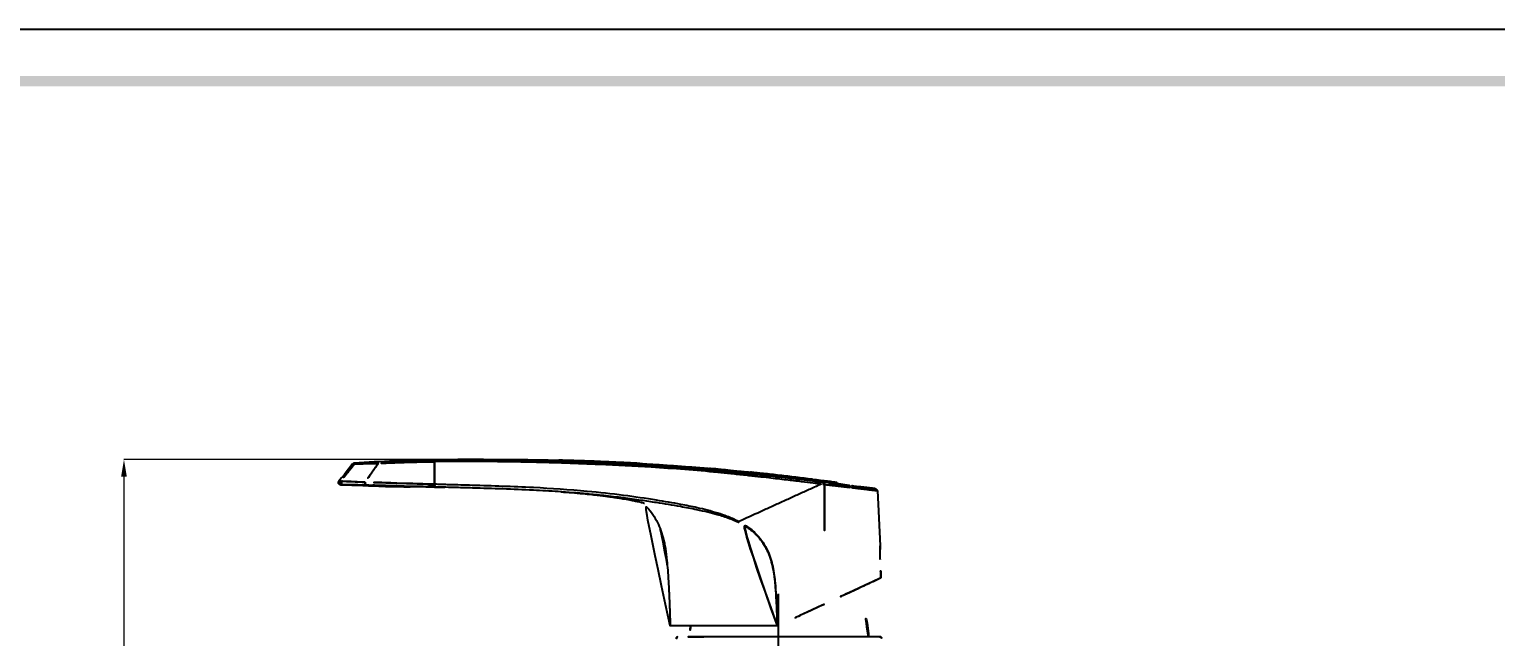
# Model space of a CAD drawing. Extents: x 16296660632 to 16296672714, y -37409619871 to -37409617455.
# Drawn here: x 16296672176.4 to 16296672518.7, y -37409617597.2 to -37409617455.4 of the extents above; entities that cross this region are included whole.
import ezdxf

# ---------------------------------------------------------------- set-up
doc = ezdxf.new("R2010")
doc.units = 0
doc.header["$LTSCALE"] = 10
doc.header["$MEASUREMENT"] = 0
doc.header["$PDMODE"] = 3
doc.header["$PDSIZE"] = -10
doc.linetypes.add('CENTER', pattern=[2, 1.25, -0.25, 0.25, -0.25])
doc.layers.get('0').update_dxf_attribs({"linetype": 'CONTINUOUS'})
doc.layers.get('DEFPOINTS').update_dxf_attribs({"linetype": 'CONTINUOUS'})
doc.styles.add('Daelim Dimension', font='')
doc.styles.get('Daelim Dimension').set_extended_font_data('나눔고딕')
doc.dimstyles.new('DEFAULT', dxfattribs={"dimscale": 2, "dimtxt": 2, "dimasz": 2, "dimexe": 0, "dimexo": 2, "dimgap": 1, "dimtad": 1, "dimdec": 1, "dimzin": 9, "dimdsep": 46, "dimtxsty": 'Daelim Dimension', "dimcen": 0.5, "dimclrd": 252, "dimclre": 252, "dimclrt": 3, "dimadec": 1, "dimazin": 0, "dimtfac": 1, "dimtdec": 1, "dimtix": 1, "dimtmove": 0, "dimatfit": 3, "dimfxl": 1, "dimtolj": 1, "dimtzin": 1, "dimlwd": 9, "dimlwe": 9, "dimarcsym": 0})

# ---------------------------------------------------------------- blocks, each defined once
blk = doc.blocks.new('*D4')
at = {"color": 5, "lineweight": 9, "transparency": 16777216}
for p, q in [((16296672285.814, -37409617555.82024), (16296672198.4865, -37409617555.82024)), ((16296672198.4865, -37409617559.82024), (16296672198.4865, -37409617685.31422)), ((16296672340.56398, -37409617689.31422), (16296672198.4865, -37409617689.31422))]:
    blk.add_line(p, q, dxfattribs=at)
at = {"color": 5, "transparency": 16777216}
for points in [[(16296672197.81983, -37409617559.82024), (16296672199.15317, -37409617559.82024), (16296672198.4865, -37409617555.82024)], [(16296672197.81983, -37409617685.31422), (16296672199.15317, -37409617685.31422), (16296672198.4865, -37409617689.31422)]]:
    blk.add_solid(points, dxfattribs=at)
at = {"layer": 'DEFPOINTS', "color": 0, "transparency": 16777216}
for p in [(16296672289.814, -37409617555.82024), (16296672198.4865, -37409617689.31422), (16296672344.56398, -37409617689.31422)]:
    blk.add_point(p, dxfattribs=at)
at = {"color": 7, "transparency": 16777216, "insert": (16296672189.94573, -37409617622.56723), "char_height": 12, "attachment_point": 5, "rotation": 90, "style": 'Daelim Dimension'}
blk.add_mtext('\\A1;133', dxfattribs=at)

msp = doc.modelspace()

# ---------------------------------------------------------------- linework, layer by layer
at = {"color": 7, "linetype": 'Continuous'}
for p, q in [((16296672250.57155, -37409617558.475693), (16296672249.92556, -37409617559.283173)), ((16296672251.217541, -37409617557.668213), (16296672250.57155, -37409617558.475693)), ((16296672251.863529, -37409617556.860718), (16296672251.217541, -37409617557.668213)), ((16296672249.27957, -37409617560.09066), (16296672248.633579, -37409617560.898148)), ((16296672249.92556, -37409617559.283173), (16296672249.27957, -37409617560.09066)), ((16296672374.34424, -37409617563.085876), (16296672375.01787, -37409617575.939484))]:
    msp.add_line(p, q, dxfattribs=at)
at = {"color": 1, "linetype": 'CENTER'}
msp.add_line((16296672351.26988, -37409617607.186508), (16296672351.26988, -37409617587.186508), dxfattribs=at)
at = {"color": 2}
msp.add_lwpolyline([(16296671793.750851, -37409617455.355309), (16296672714.038799, -37409617455.355309), (16296672714.038799, -37409618103.587517), (16296671793.750851, -37409618103.587517)], close=True, dxfattribs=at)
at = {"ltscale": 0.5}
msp.add_lwpolyline([(16296671793.750851, -37409617455.355309), (16296672714.038799, -37409617455.355309), (16296672714.038799, -37409618103.587517), (16296671793.750851, -37409618103.587517)], close=True, dxfattribs=at)
at = {"color": 7, "linetype": 'Continuous'}
for centre, radius, start, end in [((16296672252.25396, -37409617557.173073), 0.5, 93.95252093, 141.34019175), ((16296672351.393339, -37409617598.153664), 20.922365, 2.64952525, 33.23541794), ((16296672351.393339, -37409617598.153664), 20.922365, 170.43002542, 177.35047475)]:
    msp.add_arc(centre, radius, start, end, dxfattribs=at)
for centre, major_axis, ratio, start_param, end_param in [((16296672257.966061, -37409617556.916023), (-0.024602, 0.499395), 0.1584442375, 0.0111230723, 1.1443705911), ((16296672271.011721, -37409617556.493553), (-0.007858, 0.499938), 0.1531091805, 0.0101002189, 1.2089093749), ((16296672271.07486, -37409617556.492569), (-0.00779, 0.499939), 0.1530761621, 0.0101488954, 1.2092733031)]:
    msp.add_ellipse(centre, major_axis=major_axis, ratio=ratio, start_param=start_param, end_param=end_param, dxfattribs=at)
for points, degree, knots in [([(16296672252.27631, -37409617556.860237), (16296672252.175579, -37409617556.987541), (16296672251.75032, -37409617557.524857), (16296672250.96472, -37409617558.51622), (16296672249.999769, -37409617559.731789), (16296672249.35952, -37409617560.537193), (16296672249.080379, -37409617560.88813)], 3, [0, 0, 0, 0, 0.0950520826, 0.4010736987, 0.7391283512, 1, 1, 1, 1]), ([(16296672252.27631, -37409617556.860237), (16296672252.26252, -37409617556.860153), (16296672252.233141, -37409617556.85997), (16296672252.18951, -37409617556.859787), (16296672252.14381, -37409617556.85965), (16296672252.09734, -37409617556.859573), (16296672252.05121, -37409617556.859573), (16296672252.00675, -37409617556.859627), (16296672251.961069, -37409617556.859802), (16296672251.921021, -37409617556.860062), (16296672251.89113, -37409617556.860313), (16296672251.875521, -37409617556.860497), (16296672251.87093, -37409617556.86058), (16296672251.866329, -37409617556.860657), (16296672251.861731, -37409617556.860764)], 3, [0, 0, 0, 0, 0.0512125071, 0.109162269, 0.1738495628, 0.2452747926, 0.3234385134, 0.408341458, 0.4999845681, 0.6267030491, 0.740065497, 0.8400703011, 0.9267157165, 1, 1, 1, 1]), ([(16296672252.62837, -37409617556.67765), (16296672252.612761, -37409617556.677513), (16296672252.58046, -37409617556.677223), (16296672252.53413, -37409617556.676811), (16296672252.487989, -37409617556.676407), (16296672252.443001, -37409617556.676033), (16296672252.399771, -37409617556.675667), (16296672252.359119, -37409617556.675331), (16296672252.316271, -37409617556.674988), (16296672252.276051, -37409617556.674667), (16296672252.24708, -37409617556.674454), (16296672252.23175, -37409617556.674347), (16296672252.22715, -37409617556.674309), (16296672252.222549, -37409617556.674278), (16296672252.217951, -37409617556.67424)], 3, [0, 0, 0, 0, 0.0591584144, 0.1224065862, 0.1897443234, 0.26117129, 0.3366869918, 0.4162912009, 0.4999842287, 0.6249890649, 0.7499932778, 0.8333217802, 0.916657401, 1, 1, 1, 1]), ([(16296672257.883841, -37409617556.713013), (16296672257.468019, -37409617556.720833), (16296672256.67592, -37409617556.735741), (16296672255.599991, -37409617556.759842), (16296672254.68689, -37409617556.782318), (16296672253.69651, -37409617556.809059), (16296672252.933161, -37409617556.832787), (16296672252.44066, -37409617556.851112), (16296672252.332319, -37409617556.857117), (16296672252.27631, -37409617556.860237)], 3, [0, 0, 0, 0, 0.1553001781, 0.2958316968, 0.4239012345, 0.5418477614, 0.7622011899, 0.8770721679, 1, 1, 1, 1]), ([(16296672257.94058, -37409617556.416687), (16296672256.66622, -37409617556.479477), (16296672255.421261, -37409617556.544388), (16296672253.44709, -37409617556.6455), (16296672252.764179, -37409617556.678703), (16296672252.62837, -37409617556.67765)], 3, [0, 0, 0, 0, 0.5, 0.5, 1, 1, 1, 1]), ([(16296672257.883841, -37409617556.713013), (16296672257.76004, -37409617556.884453), (16296672257.51001, -37409617557.230682), (16296672257.13253, -37409617557.756569), (16296672256.74877, -37409617558.293617), (16296672256.229321, -37409617559.024406), (16296672255.56752, -37409617559.96199), (16296672255.039181, -37409617560.720673), (16296672254.769819, -37409617561.107468)], 3, [0, 0, 0, 0, 0.1180681429, 0.238443886, 0.3611165492, 0.4860746647, 0.7379914292, 1, 1, 1, 1]), ([(16296672270.937361, -37409617556.317688), (16296672270.596609, -37409617556.322433), (16296672269.922319, -37409617556.331833), (16296672268.921829, -37409617556.349113), (16296672267.943081, -37409617556.36837), (16296672266.986059, -37409617556.389671), (16296672266.050751, -37409617556.412788), (16296672265.137171, -37409617556.437592), (16296672264.245291, -37409617556.463921), (16296672263.37512, -37409617556.491631), (16296672262.52664, -37409617556.520569), (16296672261.69985, -37409617556.550598), (16296672260.894739, -37409617556.581581), (16296672260.111309, -37409617556.61338), (16296672259.34955, -37409617556.645897), (16296672258.609449, -37409617556.678871), (16296672258.12332, -37409617556.701736), (16296672257.883841, -37409617556.713013)], 3, [0, 0, 0, 0, 0.0782482915, 0.1548408566, 0.2297780739, 0.3030602876, 0.3746878086, 0.4446609142, 0.5129798492, 0.5796448256, 0.6446560237, 0.7080135919, 0.7697176472, 0.8297682757, 0.8881655325, 0.9449094424, 1, 1, 1, 1]), ([(16296672271.00309, -37409617555.993652), (16296672270.69099, -37409617555.998772), (16296672270.066771, -37409617556.009003), (16296672269.13056, -37409617556.027161), (16296672268.194441, -37409617556.047394), (16296672267.258421, -37409617556.06987), (16296672266.322519, -37409617556.094566), (16296672265.386721, -37409617556.121521), (16296672264.2047, -37409617556.158386), (16296672262.786869, -37409617556.207329), (16296672261.143669, -37409617556.271217), (16296672259.53159, -37409617556.34021), (16296672258.467501, -37409617556.391357), (16296672257.94058, -37409617556.416687)], 3, [0, 0, 0, 0, 0.0716231303, 0.1432462516, 0.2148693057, 0.286492236, 0.3581149873, 0.4297375262, 0.5013598799, 0.6295489157, 0.7553853373, 0.8788691304, 1, 1, 1, 1]), ([(16296672269.85758, -37409617556.013893), (16296672269.30418, -37409617556.024727), (16296672268.280359, -37409617556.048477), (16296672266.90691, -37409617556.093422), (16296672265.769569, -37409617556.130959), (16296672264.51948, -37409617556.166817), (16296672262.845461, -37409617556.223503), (16296672260.55706, -37409617556.311653), (16296672258.85368, -37409617556.389229), (16296672257.921789, -37409617556.435081)], 3, [0, 0, 0, 0, 0.138303828, 0.2560840984, 0.3438703079, 0.4237236199, 0.5709011894, 0.7651859349, 1, 1, 1, 1]), ([(16296672271.00153, -37409617555.925133), (16296672270.99856, -37409617555.92942), (16296672271.0026, -37409617555.933609), (16296672270.99847, -37409617555.93763), (16296672271.00215, -37409617555.945839), (16296672271.00289, -37409617555.964317), (16296672271.00309, -37409617555.99366)], 3, [0, 0, 0, 0, 0.1576582702, 0.2428504789, 0.3512410594, 1, 1, 1, 1]), ([(16296672271.00053, -37409617556.316856), (16296672271.00053, -37409617556.439056), (16296672271.000521, -37409617556.682518), (16296672271.000521, -37409617557.04734), (16296672271.000521, -37409617557.410042), (16296672271.000521, -37409617557.770683), (16296672271.000521, -37409617558.129204), (16296672271.000509, -37409617558.485603), (16296672271.000509, -37409617558.839828), (16296672271.000509, -37409617559.191879), (16296672271.000509, -37409617559.541718), (16296672271.000509, -37409617559.889343), (16296672271.000509, -37409617560.234703), (16296672271.000509, -37409617560.577782), (16296672271.000509, -37409617560.918579), (16296672271.000509, -37409617561.257011), (16296672271.000509, -37409617561.482117), (16296672271.000509, -37409617561.5942)], 3, [0, 0, 0, 0, 0.0705101853, 0.1404641056, 0.2098638048, 0.2787111921, 0.3470080451, 0.4147560127, 0.481956618, 0.5486112614, 0.6147212231, 0.6802876665, 0.7453116408, 0.8097940841, 0.8737358261, 0.9371375908, 1, 1, 1, 1]), ([(16296672271.000521, -37409617555.925812), (16296672271.05262, -37409617555.92485), (16296672271.743219, -37409617555.912216), (16296672273.07242, -37409617555.89003), (16296672274.98835, -37409617555.863129), (16296672276.904631, -37409617555.84066), (16296672278.82122, -37409617555.82283), (16296672280.73806, -37409617555.809837), (16296672282.655109, -37409617555.801903), (16296672284.572321, -37409617555.799179), (16296672287.128771, -37409617555.802681), (16296672289.68539, -37409617555.817062), (16296672292.24205, -37409617555.84272), (16296672294.798679, -37409617555.87603), (16296672297.35519, -37409617555.921028), (16296672299.43252, -37409617555.967407), (16296672300.23167, -37409617555.986839), (16296672300.391781, -37409617555.990799)], 3, [0, 0, 0, 0, 0.0053221892, 0.0705445536, 0.1357669179, 0.2009892823, 0.2662116466, 0.3314340109, 0.3966563753, 0.4618787396, 0.527101104, 0.6575458327, 0.722768197, 0.7879905614, 0.9184352901, 0.9836576544, 1, 1, 1, 1]), ([(16296672361.278311, -37409617561.547394), (16296672360.63986, -37409617561.474617), (16296672359.14496, -37409617561.304237), (16296672356.398319, -37409617560.982651), (16296672352.932631, -37409617560.56694), (16296672349.535801, -37409617560.170547), (16296672346.89068, -37409617559.869987), (16296672345.0954, -37409617559.669502), (16296672342.99328, -37409617559.438339), (16296672340.309219, -37409617559.153236), (16296672335.57424, -37409617558.682716), (16296672329.344469, -37409617558.146202), (16296672320.137939, -37409617557.503616), (16296672308.26281, -37409617556.887482), (16296672294.199659, -37409617556.432343), (16296672282.511181, -37409617556.266068), (16296672274.924231, -37409617556.273987), (16296672272.131149, -37409617556.304497), (16296672271.00053, -37409617556.316856)], 3, [0, 0, 0, 0, 0.0230813476, 0.0540437293, 0.0942815226, 0.1391570845, 0.1664236981, 0.1818604217, 0.1986396624, 0.2361204321, 0.2709259313, 0.3556769497, 0.4424783285, 0.5755293261, 0.7481612219, 0.9070850115, 0.9623883837, 1, 1, 1, 1]), ([(16296672361.12569, -37409617561.098106), (16296672360.98665, -37409617561.081688), (16296672360.69758, -37409617561.047546), (16296672360.07172, -37409617560.973618), (16296672358.725679, -37409617560.814743), (16296672355.05901, -37409617560.383133), (16296672349.590099, -37409617559.750961), (16296672343.097601, -37409617559.047157), (16296672336.548031, -37409617558.396103), (16296672329.379589, -37409617557.78373), (16296672323.926689, -37409617557.405617), (16296672320.276119, -37409617557.179909), (16296672317.902981, -37409617557.039673), (16296672313.948641, -37409617556.827423), (16296672308.412411, -37409617556.570641), (16296672301.29463, -37409617556.305489), (16296672292.600651, -37409617556.066887), (16296672282.335951, -37409617555.895348), (16296672274.997431, -37409617555.958717), (16296672271.066299, -37409617555.992668)], 3, [0, 0, 0, 0, 0.0051002369, 0.0106041102, 0.0226428361, 0.0530812552, 0.1371360679, 0.2029454302, 0.2688851963, 0.3549529445, 0.4410171351, 0.4497795889, 0.4760072265, 0.5196994482, 0.5808525363, 0.6594608584, 0.7555199886, 0.8690360484, 1, 1, 1, 1]), ([(16296672318.885019, -37409617556.741814), (16296672318.43117, -37409617556.716011), (16296672317.479891, -37409617556.663223), (16296672315.948191, -37409617556.582207), (16296672314.194099, -37409617556.494293), (16296672312.102539, -37409617556.396156), (16296672309.58349, -37409617556.28804), (16296672306.662901, -37409617556.176582), (16296672303.424129, -37409617556.070358), (16296672301.174509, -37409617556.009499), (16296672300.01339, -37409617555.981567)], 3, [0, 0, 0, 0, 0.0759995223, 0.1573868876, 0.2455697545, 0.3539983902, 0.4871299881, 0.6431462919, 0.8156404357, 1, 1, 1, 1]), ([(16296672315.297211, -37409617556.54921), (16296672315.916731, -37409617556.580513), (16296672317.174431, -37409617556.646111), (16296672319.070009, -37409617556.751282), (16296672320.983971, -37409617556.863861), (16296672322.89752, -37409617556.982773), (16296672324.81065, -37409617557.107964), (16296672326.723339, -37409617557.239357), (16296672328.63559, -37409617557.376953), (16296672330.547371, -37409617557.520668), (16296672332.458679, -37409617557.670517), (16296672334.36948, -37409617557.826523), (16296672336.27977, -37409617557.98867), (16296672338.18952, -37409617558.156998), (16296672340.735109, -37409617558.389679), (16296672342.83219, -37409617558.59166), (16296672344.292629, -37409617558.737831), (16296672344.48131, -37409617558.756813)], 3, [0, 0, 0, 0, 0.0635711278, 0.1290706007, 0.1945700736, 0.2600695464, 0.3255690193, 0.3910684922, 0.456567965, 0.5220674379, 0.5875669108, 0.6530663836, 0.7185658565, 0.7840653294, 0.8495648022, 0.9805637479, 1, 1, 1, 1]), ([(16296672318.885019, -37409617556.741814), (16296672318.43117, -37409617556.716011), (16296672317.4799, -37409617556.663223), (16296672316.270531, -37409617556.599251), (16296672315.52927, -37409617556.561478), (16296672315.29932, -37409617556.549896)], 3, [0, 0, 0, 0, 0.3919708985, 0.8117298745, 1, 1, 1, 1]), ([(16296672347.658171, -37409617559.085274), (16296672346.969271, -37409617559.012123), (16296672345.49548, -37409617558.858383), (16296672343.1175, -37409617558.619797), (16296672340.119181, -37409617558.331718), (16296672336.675911, -37409617558.020233), (16296672334.145981, -37409617557.807732), (16296672332.924841, -37409617557.709038)], 3, [0, 0, 0, 0, 0.1421166096, 0.3029044103, 0.4834835827, 0.7500921711, 1, 1, 1, 1]), ([(16296672336.60158, -37409617558.017853), (16296672336.596991, -37409617558.017464), (16296672335.37011, -37409617557.910553), (16296672334.145981, -37409617557.807732), (16296672332.924841, -37409617557.709038)], 3, [0, 0, 0, 0, 0.0000558486, 1, 1, 1, 1]), ([(16296672344.697149, -37409617558.778557), (16296672345.07235, -37409617558.816437), (16296672346.083269, -37409617558.919487), (16296672348.36508, -37409617559.158257), (16296672351.54125, -37409617559.507187), (16296672355.349529, -37409617559.953629), (16296672357.915119, -37409617560.272797), (16296672359.211769, -37409617560.438744), (16296672359.24052, -37409617560.442421)], 3, [0, 0, 0, 0, 0.0772849838, 0.2082530151, 0.4701890775, 0.73212514, 0.9940612025, 1, 1, 1, 1]), ([(16296672248.67145, -37409617560.885437), (16296672248.644991, -37409617560.916748), (16296672248.598049, -37409617560.987503), (16296672248.553761, -37409617561.117233), (16296672248.54744, -37409617561.265862), (16296672248.5879, -37409617561.416588), (16296672248.673019, -37409617561.547592), (16296672248.78817, -37409617561.642471), (16296672248.914961, -37409617561.696274), (16296672248.999451, -37409617561.70842), (16296672249.040689, -37409617561.709503)], 3, [0, 0, 0, 0, 0.1071056921, 0.2279847758, 0.3602233242, 0.4990518031, 0.6380415851, 0.7707206413, 0.8922153972, 1, 1, 1, 1]), ([(16296672249.080379, -37409617560.88813), (16296672249.06427, -37409617560.88829), (16296672249.03237, -37409617560.888618), (16296672248.988251, -37409617560.889198), (16296672248.947309, -37409617560.889809), (16296672248.909651, -37409617560.890457), (16296672248.875059, -37409617560.891113), (16296672248.843439, -37409617560.891747), (16296672248.814619, -37409617560.892403), (16296672248.788481, -37409617560.893021), (16296672248.764879, -37409617560.893631), (16296672248.74369, -37409617560.894211), (16296672248.7248, -37409617560.894768), (16296672248.708059, -37409617560.895287), (16296672248.693359, -37409617560.895767), (16296672248.68058, -37409617560.89621), (16296672248.6707, -37409617560.896584), (16296672248.6661, -37409617560.896751), (16296672248.661501, -37409617560.896927)], 3, [0, 0, 0, 0, 0.0740140378, 0.1465695521, 0.2176663642, 0.2873043395, 0.355483415, 0.4222037109, 0.4874653932, 0.551268617, 0.613613524, 0.6745001774, 0.7339285723, 0.7918987084, 0.848410592, 0.9034642406, 0.9570596924, 1, 1, 1, 1]), ([(16296672249.01219, -37409617561.710358), (16296672252.508921, -37409617561.793091), (16296672259.8321, -37409617562.183823), (16296672267.175211, -37409617562.226913), (16296672271.000521, -37409617561.963112)], 3, [0, 0, 0, 0, 0.4770015089, 1, 1, 1, 1]), ([(16296672249.45945, -37409617561.704338), (16296672249.443649, -37409617561.704361), (16296672249.41227, -37409617561.704407), (16296672249.368641, -37409617561.70462), (16296672249.32786, -37409617561.704903), (16296672249.29006, -37409617561.705238), (16296672249.2551, -37409617561.705612), (16296672249.2229, -37409617561.706009), (16296672249.193359, -37409617561.706421), (16296672249.16641, -37409617561.706841), (16296672249.141951, -37409617561.707268), (16296672249.1199, -37409617561.70768), (16296672249.093901, -37409617561.708214), (16296672249.06673, -37409617561.708817), (16296672249.049509, -37409617561.709267), (16296672249.04491, -37409617561.709389), (16296672249.04031, -37409617561.709518)], 3, [0, 0, 0, 0, 0.0728593849, 0.144697663, 0.2155167665, 0.2853185698, 0.3541049564, 0.4218780101, 0.4886397852, 0.5543922356, 0.6191372187, 0.6828764986, 0.7456117498, 0.8672884563, 0.9868669291, 1, 1, 1, 1]), ([(16296672254.769819, -37409617561.107468), (16296672254.31008, -37409617561.084534), (16296672253.50124, -37409617561.044159), (16296672252.11058, -37409617560.979767), (16296672250.98085, -37409617560.932114), (16296672250.11558, -37409617560.902931), (16296672249.61101, -37409617560.88868), (16296672249.23785, -37409617560.882973), (16296672249.13299, -37409617560.886429), (16296672249.080429, -37409617560.888168)], 3, [0, 0, 0, 0, 0.1667902534, 0.2934397776, 0.5370536826, 0.6500263244, 0.7622621922, 0.8808129306, 1, 1, 1, 1]), ([(16296672254.8318, -37409617561.790558), (16296672254.42827, -37409617561.782677), (16296672253.66176, -37409617561.767723), (16296672252.340071, -37409617561.743919), (16296672250.996349, -37409617561.721611), (16296672250.06105, -37409617561.709641), (16296672249.601931, -37409617561.704979), (16296672249.50713, -37409617561.704552), (16296672249.45945, -37409617561.704338)], 3, [0, 0, 0, 0, 0.1560218476, 0.2963682961, 0.5404696291, 0.763879924, 0.8812415503, 1, 1, 1, 1]), ([(16296672254.589701, -37409617561.785812), (16296672254.33346, -37409617561.7808), (16296672254.005939, -37409617561.774437), (16296672253.68544, -37409617561.768417), (16296672253.615061, -37409617561.767113)], 3, [0, 0, 0, 0, 0.7792500827, 1, 1, 1, 1]), ([(16296672254.591539, -37409617561.788307), (16296672254.933941, -37409617561.800003), (16296672255.636669, -37409617561.833328), (16296672256.730869, -37409617561.929718), (16296672257.74954, -37409617562.005768), (16296672258.6126, -37409617562.05513), (16296672259.13648, -37409617562.07534), (16296672259.365971, -37409617562.082603)], 3, [0, 0, 0, 0, 0.2501267732, 0.491556968, 0.6993219826, 0.8697078444, 1, 1, 1, 1]), ([(16296672271.000681, -37409617562.226913), (16296672270.65345, -37409617562.216057), (16296672269.95813, -37409617562.194359), (16296672268.914261, -37409617562.16217), (16296672267.868139, -37409617562.130287), (16296672266.819771, -37409617562.098824), (16296672265.769159, -37409617562.067787), (16296672264.716311, -37409617562.037277), (16296672263.66123, -37409617562.007332), (16296672262.347151, -37409617561.970886), (16296672260.749649, -37409617561.928123), (16296672258.84437, -37409617561.879913), (16296672256.86314, -37409617561.832863), (16296672255.51745, -37409617561.804832), (16296672254.8318, -37409617561.790558)], 3, [0, 0, 0, 0, 0.0642922298, 0.1287417031, 0.1933484356, 0.2581124241, 0.3230336243, 0.3881119301, 0.4533471513, 0.5187389922, 0.6319257437, 0.7498625269, 0.8725515957, 1, 1, 1, 1]), ([(16296672270.954639, -37409617561.59269), (16296672270.521601, -37409617561.578148), (16296672269.64187, -37409617561.548592), (16296672268.30228, -37409617561.504128), (16296672266.922131, -37409617561.4589), (16296672265.501511, -37409617561.413116), (16296672264.04043, -37409617561.366989), (16296672262.424721, -37409617561.3172), (16296672260.602449, -37409617561.262756), (16296672258.810459, -37409617561.2118), (16296672256.844191, -37409617561.158279), (16296672255.571911, -37409617561.127113), (16296672254.769819, -37409617561.107468)], 3, [0, 0, 0, 0, 0.0801292085, 0.1627842492, 0.2479651553, 0.3356719875, 0.4259048541, 0.518664009, 0.635123075, 0.7637702706, 0.8510719162, 1, 1, 1, 1]), ([(16296672341.993271, -37409617570.315361), (16296672341.49486, -37409617570.073418), (16296672340.59269, -37409617569.635468), (16296672338.95472, -37409617568.981789), (16296672336.24456, -37409617568.050163), (16296672332.629061, -37409617567.125603), (16296672327.857639, -37409617566.166702), (16296672322.127239, -37409617565.190628), (16296672314.85289, -37409617564.116287), (16296672305.26157, -37409617563.051773), (16296672295.83729, -37409617562.425903), (16296672286.899771, -37409617562.069191), (16296672280.36689, -37409617561.875641), (16296672275.076019, -37409617561.726517), (16296672272.147619, -37409617561.631447), (16296672271.000509, -37409617561.5942)], 3, [0, 0, 0, 0, 0.0230810909, 0.0417789837, 0.0734714512, 0.1424987726, 0.1971616504, 0.2764211522, 0.3848801389, 0.5037935276, 0.6788022302, 0.7787959667, 0.8772905996, 0.9519327002, 1, 1, 1, 1]), ([(16296672341.89884, -37409617570.503304), (16296672341.20904, -37409617570.200562), (16296672339.609119, -37409617569.498421), (16296672337.21702, -37409617568.760918), (16296672334.67, -37409617568.094414), (16296672331.795771, -37409617567.455711), (16296672327.78335, -37409617566.700974), (16296672323.452049, -37409617565.988693), (16296672319.01642, -37409617565.315033), (16296672314.92008, -37409617564.755417), (16296672310.70682, -37409617564.257133), (16296672305.635771, -37409617563.748177), (16296672300.16802, -37409617563.317719), (16296672293.60474, -37409617562.944572), (16296672286.93458, -37409617562.67791), (16296672280.935471, -37409617562.505249), (16296672276.514469, -37409617562.386993), (16296672273.58285, -37409617562.305771), (16296672271.910061, -37409617562.254646), (16296672271.04657, -37409617562.228271)], 3, [0, 0, 0, 0, 0.0314948871, 0.0730486298, 0.1046409821, 0.1418284353, 0.1964055168, 0.2757087627, 0.3256325739, 0.3842278416, 0.4487554578, 0.5031782615, 0.5975044123, 0.6782795378, 0.7783882681, 0.877067674, 0.9297250844, 0.9637239595, 1, 1, 1, 1]), ([(16296672361.27803, -37409617561.547493), (16296672360.746031, -37409617561.789383), (16296672359.411489, -37409617562.396118), (16296672357.209141, -37409617563.397423), (16296672355.116381, -37409617564.3489), (16296672353.4282, -37409617565.116432), (16296672351.73386, -37409617565.886772), (16296672349.601681, -37409617566.856163), (16296672346.218731, -37409617568.394234), (16296672343.67614, -37409617569.550217), (16296672341.993259, -37409617570.315353)], 3, [0, 0, 0, 0, 0.0898310218, 0.2207737473, 0.3517164729, 0.4171878357, 0.4826591984, 0.613601924, 0.7445446495, 1, 1, 1, 1]), ([(16296672367.743931, -37409617561.87767), (16296672367.43368, -37409617561.825432), (16296672366.80999, -37409617561.720428), (16296672365.869261, -37409617561.565582), (16296672364.91868, -37409617561.411728), (16296672363.958229, -37409617561.259193), (16296672362.98793, -37409617561.107986), (16296672362.007799, -37409617560.958183), (16296672361.01787, -37409617560.809883), (16296672360.018181, -37409617560.663109), (16296672359.00876, -37409617560.518028), (16296672357.989679, -37409617560.374428), (16296672357.306919, -37409617560.280861), (16296672356.963989, -37409617560.233856)], 3, [0, 0, 0, 0, 0.0864956834, 0.1738784164, 0.2621480054, 0.3513036295, 0.4413438374, 0.5322665451, 0.624069033, 0.7167479434, 0.8102992778, 0.9047183935, 1, 1, 1, 1]), ([(16296672368.0219, -37409617562.328812), (16296672367.9552, -37409617562.320953), (16296672367.821739, -37409617562.305206), (16296672367.61903, -37409617562.281357), (16296672367.414351, -37409617562.257317), (16296672367.20751, -37409617562.233063), (16296672366.998541, -37409617562.208603), (16296672366.78747, -37409617562.183922), (16296672366.574381, -37409617562.15905), (16296672366.359369, -37409617562.133987), (16296672366.14258, -37409617562.108757), (16296672365.92415, -37409617562.083366), (16296672365.70413, -37409617562.057831), (16296672365.482441, -37409617562.032127), (16296672365.258881, -37409617562.006233), (16296672365.03314, -37409617561.980118), (16296672364.804939, -37409617561.953743), (16296672364.57399, -37409617561.927063), (16296672364.339899, -37409617561.900032), (16296672364.102091, -37409617561.872589), (16296672363.860029, -37409617561.844673), (16296672363.61314, -37409617561.8162), (16296672363.36088, -37409617561.787117), (16296672363.10269, -37409617561.757362), (16296672362.838011, -37409617561.726852), (16296672362.56625, -37409617561.695518), (16296672362.28705, -37409617561.663322), (16296672362.09716, -37409617561.641434), (16296672362.00124, -37409617561.630363)], 3, [0, 0, 0, 0, 0.0370581953, 0.074160909, 0.111316239, 0.148532191, 0.1858166753, 0.2231756012, 0.2605942838, 0.2980456483, 0.3355026664, 0.3729385562, 0.4103286965, 0.4476877612, 0.4850671644, 0.5225196788, 0.5600979804, 0.5978547275, 0.6358482639, 0.6741460095, 0.712817115, 0.7519318168, 0.7915614308, 0.8317783263, 0.8726558801, 0.9142684158, 0.9566911286, 1, 1, 1, 1]), ([(16296672367.743931, -37409617561.87767), (16296672367.302959, -37409617561.825531), (16296672366.847811, -37409617561.77182), (16296672365.91296, -37409617561.661743), (16296672365.433081, -37409617561.605331), (16296672364.44742, -37409617561.489487), (16296672363.942869, -37409617561.430206), (16296672362.90769, -37409617561.30835), (16296672362.376011, -37409617561.245667), (16296672361.83164, -37409617561.181458)], 3, [0, 0, 0, 0, 0.25, 0.25, 0.5, 0.5, 0.75, 0.75, 1, 1, 1, 1]), ([(16296672373.837669, -37409617562.608177), (16296672373.80723, -37409617562.604477), (16296672373.727079, -37409617562.594772), (16296672373.549141, -37409617562.573013), (16296672373.303391, -37409617562.542961), (16296672372.99337, -37409617562.505333), (16296672372.6241, -37409617562.460648), (16296672372.20137, -37409617562.409569), (16296672371.73385, -37409617562.353203), (16296672371.208429, -37409617562.290047), (16296672370.60018, -37409617562.217087), (16296672369.92079, -37409617562.135902), (16296672369.193569, -37409617562.049347), (16296672368.46981, -37409617561.963478), (16296672367.978821, -37409617561.905411), (16296672367.74394, -37409617561.87764)], 3, [0, 0, 0, 0, 0.067294155, 0.1422040141, 0.2172756361, 0.2969285089, 0.3813400607, 0.4632521246, 0.5400053308, 0.6146536028, 0.6933786363, 0.7756695897, 0.8537142173, 0.9312149613, 1, 1, 1, 1]), ([(16296672300.446461, -37409617563.362701), (16296672301.305161, -37409617563.41925), (16296672303.01565, -37409617563.544449), (16296672305.42305, -37409617563.756317), (16296672307.525631, -37409617563.968697), (16296672309.19367, -37409617564.157356), (16296672310.549789, -37409617564.324593), (16296672311.71904, -37409617564.478729), (16296672312.81221, -37409617564.632301), (16296672313.88979, -37409617564.793823), (16296672315.11005, -37409617564.989143), (16296672316.374241, -37409617565.209862), (16296672317.58288, -37409617565.445587), (16296672318.47496, -37409617565.63736), (16296672319.11256, -37409617565.787643), (16296672319.622169, -37409617565.91655), (16296672319.91007, -37409617565.997543), (16296672319.95405, -37409617566.007759), (16296672319.94841, -37409617566.002159)], 3, [0, 0, 0, 0, 0.1178438051, 0.2348346709, 0.330828419, 0.4069449103, 0.4642887985, 0.5173927456, 0.567779982, 0.615672116, 0.6688060775, 0.743478688, 0.7988561079, 0.844421572, 0.8774585125, 0.904371505, 0.960339357, 1, 1, 1, 1]), ([(16296672374.34424, -37409617563.085876), (16296672374.323481, -37409617563.083351), (16296672374.31148, -37409617563.081886), (16296672374.296761, -37409617563.080093), (16296672374.279301, -37409617563.077957), (16296672374.259069, -37409617563.0755), (16296672374.236071, -37409617563.072701), (16296672374.21027, -37409617563.069557), (16296672374.18165, -37409617563.066078), (16296672374.15019, -37409617563.062263), (16296672374.115879, -37409617563.058083), (16296672374.07868, -37409617563.053558), (16296672374.038601, -37409617563.048691), (16296672373.99576, -37409617563.043488), (16296672373.95027, -37409617563.037956), (16296672373.90226, -37409617563.032143), (16296672373.85183, -37409617563.026016), (16296672373.799101, -37409617563.01963), (16296672373.70216, -37409617563.007896), (16296672373.55196, -37409617562.989708), (16296672373.336321, -37409617562.963608), (16296672373.105721, -37409617562.93573), (16296672372.816139, -37409617562.900757), (16296672372.451521, -37409617562.856888), (16296672371.993771, -37409617562.802368), (16296672371.47105, -37409617562.740044), (16296672370.98138, -37409617562.681282), (16296672370.55035, -37409617562.629623), (16296672370.2187, -37409617562.589951), (16296672369.87575, -37409617562.549004), (16296672369.52248, -37409617562.506897), (16296672369.159889, -37409617562.46376), (16296672368.788799, -37409617562.419693), (16296672368.410219, -37409617562.374786), (16296672368.1514, -37409617562.344139), (16296672368.0219, -37409617562.328812)], 3, [0, 0, 0, 0, 0.0722323057, 0.0867522068, 0.1012817316, 0.115814613, 0.130344645, 0.1448656888, 0.1593716793, 0.1738566326, 0.188314653, 0.2027399419, 0.217127321, 0.2314729197, 0.2457728927, 0.2600232011, 0.2742196219, 0.2883577565, 0.3024330386, 0.348756845, 0.39414573, 0.4384532254, 0.4817590772, 0.5468965683, 0.6106107893, 0.6714604717, 0.7384418013, 0.7711087329, 0.8037722896, 0.8364420286, 0.8691225853, 0.9018139725, 0.9345130082, 0.9672322699, 1, 1, 1, 1]), ([(16296672374.248529, -37409617563.085037), (16296672374.2463, -37409617563.027603), (16296672374.224581, -37409617562.916893), (16296672374.13448, -37409617562.764763), (16296672373.996759, -37409617562.654343), (16296672373.890539, -37409617562.617622), (16296672373.834209, -37409617562.607567)], 3, [0, 0, 0, 0, 0.2424909378, 0.4999998229, 0.7575088107, 1, 1, 1, 1]), ([(16296672326.000521, -37409617594.689484), (16296672325.98115, -37409617594.134903), (16296672325.943171, -37409617593.032227), (16296672325.888929, -37409617591.452316), (16296672325.837009, -37409617589.981667), (16296672325.785, -37409617588.589043), (16296672325.73097, -37409617587.25766), (16296672325.670031, -37409617585.915916), (16296672325.603849, -37409617584.644661), (16296672325.506599, -37409617583.015747), (16296672325.365271, -37409617581.072861), (16296672325.15209, -37409617578.801971), (16296672324.855301, -37409617576.595718), (16296672324.433411, -37409617574.464951), (16296672323.84668, -37409617572.41925), (16296672323.047211, -37409617570.470009), (16296672321.98711, -37409617568.628662), (16296672320.73966, -37409617567.082329), (16296672319.760281, -37409617566.181648), (16296672319.316, -37409617565.823753)], 3, [0, 0, 0, 0, 0.0340252163, 0.0680504326, 0.1020756489, 0.1361008653, 0.176445805, 0.2167907447, 0.2571356845, 0.2974806242, 0.3781705036, 0.4588603831, 0.5395502625, 0.620240142, 0.7009300215, 0.7816199009, 0.8623097804, 0.9429996598, 1, 1, 1, 1]), ([(16296672323.68082, -37409617572.071548), (16296672323.775999, -37409617572.317589), (16296672323.96714, -37409617572.845879), (16296672324.284929, -37409617573.76667), (16296672324.584221, -37409617574.805992), (16296672324.842979, -37409617575.970901), (16296672325.045099, -37409617577.259438), (16296672325.193411, -37409617578.671661), (16296672325.301411, -37409617580.206192), (16296672325.37653, -37409617581.226624), (16296672325.411579, -37409617581.751328)], 3, [0, 0, 0, 0, 0.1171307611, 0.2241769848, 0.32608204, 0.4297184502, 0.5429673483, 0.6728985564, 0.8244503751, 1, 1, 1, 1]), ([(16296672351.000521, -37409617594.689484), (16296672350.97897, -37409617594.274742), (16296672350.93947, -37409617593.514542), (16296672350.88073, -37409617592.284554), (16296672350.7894, -37409617590.355728), (16296672350.69441, -37409617588.247452), (16296672350.57621, -37409617586.369232), (16296672350.496691, -37409617585.351723), (16296672350.399969, -37409617584.27195), (16296672350.283319, -37409617583.276321), (16296672350.14542, -37409617582.371063), (16296672350.061359, -37409617581.869431), (16296672349.96101, -37409617581.339012), (16296672349.810539, -37409617580.625702), (16296672349.600031, -37409617579.783539), (16296672349.315281, -37409617578.847603), (16296672349.00045, -37409617577.980553), (16296672348.63711, -37409617577.127922), (16296672348.275009, -37409617576.407173), (16296672347.927271, -37409617575.798431), (16296672347.617371, -37409617575.305939), (16296672347.27298, -37409617574.8088), (16296672346.79253, -37409617574.181236), (16296672346.184, -37409617573.491783), (16296672345.457211, -37409617572.798714), (16296672344.614651, -37409617572.103683), (16296672343.4627, -37409617571.300407), (16296672342.471531, -37409617570.795197), (16296672341.89884, -37409617570.503304)], 3, [0, 0, 0, 0, 0.0453005233, 0.0830360851, 0.1343211242, 0.2559339966, 0.313235379, 0.3395955721, 0.3672636289, 0.4314931738, 0.4488975125, 0.4671588194, 0.4869784546, 0.5077878549, 0.5466917218, 0.5816531825, 0.614502224, 0.6473254504, 0.6827776742, 0.7025058464, 0.7238757488, 0.7463209646, 0.7685584772, 0.8102216866, 0.8466980766, 0.8782726391, 0.9296667573, 1, 1, 1, 1]), ([(16296672351.000521, -37409617594.689484), (16296672350.944771, -37409617593.459343), (16296672350.83853, -37409617591.115356), (16296672350.706461, -37409617587.750504), (16296672350.539431, -37409617585.028961), (16296672350.283621, -37409617582.730377), (16296672349.846901, -37409617580.193527), (16296672348.81156, -37409617576.843391), (16296672346.632469, -37409617573.544067), (16296672344.098749, -37409617571.463501), (16296672342.563181, -37409617570.626137), (16296672341.993271, -37409617570.315369)], 3, [0, 0, 0, 0, 0.1339521139, 0.2552422352, 0.3663272842, 0.4304779879, 0.5067365816, 0.6462626911, 0.8091741942, 0.9291769959, 1, 1, 1, 1]), ([(16296672374.96541, -37409617579.189484), (16296672374.953991, -37409617578.975113), (16296672374.9457, -37409617578.764214), (16296672374.93755, -37409617578.452827), (16296672374.93556, -37409617578.349869), (16296672374.93293, -37409617578.145683), (16296672374.93231, -37409617578.044228), (16296672374.932341, -37409617577.749161), (16296672374.934839, -37409617577.5625), (16296672374.94121, -37409617577.297478), (16296672374.94379, -37409617577.211288), (16296672374.94957, -37409617577.045837), (16296672374.952761, -37409617576.967079), (16296672374.96286, -37409617576.742332), (16296672374.97031, -37409617576.607773), (16296672374.981331, -37409617576.42942), (16296672374.984961, -37409617576.374184), (16296672374.99184, -37409617576.273933), (16296672374.998369, -37409617576.183311), (16296672375.003889, -37409617576.111671), (16296672375.00877, -37409617576.049667), (16296672375.0109, -37409617576.023407), (16296672375.01606, -37409617575.960541), (16296672375.01827, -37409617575.934883), (16296672375.01767, -37409617575.941757)], 3, [0, 0, 0, 0, 0.125, 0.125, 0.1875, 0.1875, 0.25, 0.25, 0.375, 0.375, 0.4375, 0.4375, 0.5, 0.5, 0.625, 0.625, 0.6875, 0.6875, 0.75, 0.8125, 0.8125, 0.875, 0.875, 1, 1, 1, 1]), ([(16296672375.190069, -37409617583.409714), (16296672374.915489, -37409617583.537743), (16296672374.39485, -37409617583.780518), (16296672372.905661, -37409617584.474953), (16296672371.90377, -37409617584.942131), (16296672369.565081, -37409617586.032677), (16296672368.20966, -37409617586.664726), (16296672365.27956, -37409617588.031052), (16296672363.69952, -37409617588.767838), (16296672362.001249, -37409617589.559753)], 3, [0, 0, 0, 0, 0.25, 0.25, 0.5, 0.5, 0.75, 0.75, 1, 1, 1, 1]), ([(16296672362.001249, -37409617589.559753), (16296672360.28706, -37409617590.359093), (16296672358.532061, -37409617591.17746), (16296672354.811689, -37409617592.9123), (16296672352.91099, -37409617593.798607), (16296672351.000521, -37409617594.689484)], 3, [0, 0, 0, 0, 0.5, 0.5, 1, 1, 1, 1]), ([(16296672351.000521, -37409617594.689484), (16296672349.77503, -37409617594.689484), (16296672348.550171, -37409617594.689484), (16296672347.329491, -37409617594.689484), (16296672346.12336, -37409617594.689484), (16296672344.918329, -37409617594.689484), (16296672343.743361, -37409617594.689484), (16296672342.56572, -37409617594.689484), (16296672341.43343, -37409617594.689484), (16296672340.302151, -37409617594.689484), (16296672339.216249, -37409617594.689484), (16296672338.134741, -37409617594.689484), (16296672337.112209, -37409617594.689484), (16296672336.090549, -37409617594.689484), (16296672335.14114, -37409617594.689484), (16296672334.189489, -37409617594.689484), (16296672333.322849, -37409617594.689484), (16296672332.45697, -37409617594.689484), (16296672331.67606, -37409617594.689484), (16296672330.898359, -37409617594.689484), (16296672330.215099, -37409617594.689484), (16296672329.532459, -37409617594.689484), (16296672328.95318, -37409617594.689484), (16296672328.37257, -37409617594.689484), (16296672327.90353, -37409617594.689484), (16296672327.4349, -37409617594.689484), (16296672327.07793, -37409617594.689484), (16296672326.722401, -37409617594.689484), (16296672326.48247, -37409617594.689484), (16296672326.242729, -37409617594.689484), (16296672326.12178, -37409617594.689484), (16296672326.00284, -37409617594.689484), (16296672325.99824, -37409617594.689484)], 2, [0, 0, 0, 0.0625, 0.0625, 0.125, 0.125, 0.1875, 0.1875, 0.25, 0.25, 0.3125, 0.3125, 0.375, 0.375, 0.4375, 0.4375, 0.5, 0.5, 0.5625, 0.5625, 0.625, 0.625, 0.6875, 0.6875, 0.75, 0.75, 0.8125, 0.8125, 0.875, 0.875, 0.9375, 0.9375, 1, 1, 1]), ([(16296672327.341169, -37409617597.68177), (16296672327.341789, -37409617597.616722), (16296672327.355261, -37409617597.551811), (16296672327.405899, -37409617597.431969), (16296672327.44306, -37409617597.377068), (16296672327.53549, -37409617597.285507), (16296672327.59074, -37409617597.248871), (16296672327.711069, -37409617597.199364), (16296672327.776091, -37409617597.186508), (16296672327.84115, -37409617597.186508)], 3, [0, 0, 0, 0, 0.25, 0.25, 0.5, 0.5, 0.75, 0.75, 1, 1, 1, 1]), ([(16296672374.943239, -37409617597.186508), (16296672374.95015, -37409617597.186508), (16296672372.394991, -37409617597.186508), (16296672365.89786, -37409617597.186508), (16296672363.29257, -37409617597.186508), (16296672357.605431, -37409617597.186508), (16296672354.559561, -37409617597.186508), (16296672351.456169, -37409617597.186508)], 3, [0, 0, 0, 0, 0.5, 0.5, 0.75, 0.75, 1, 1, 1, 1]), ([(16296672374.94553, -37409617597.186508), (16296672375.001551, -37409617597.186508), (16296672375.05755, -37409617597.196007), (16296672375.163321, -37409617597.232964), (16296672375.21306, -37409617597.260399), (16296672375.30072, -37409617597.330162), (16296672375.338619, -37409617597.372467), (16296672375.398371, -37409617597.467239), (16296672375.4202, -37409617597.519676), (16296672375.43277, -37409617597.574272)], 3, [0, 0, 0, 0, 0.25, 0.25, 0.5, 0.5, 0.75, 0.75, 1, 1, 1, 1])]:
    msp.add_open_spline(points, degree=degree, knots=knots, dxfattribs=at)
for points, degree in [([(16296672271.000521, -37409617555.92614), (16296672264.740601, -37409617556.041443), (16296672258.48527, -37409617556.241333), (16296672252.2195, -37409617556.674263)], 3), ([(16296672271.00053, -37409617556.316856), (16296672270.979469, -37409617556.317131), (16296672270.95841, -37409617556.317413), (16296672270.937361, -37409617556.317688)], 3), ([(16296672271.066299, -37409617555.992668), (16296672271.045231, -37409617555.992996), (16296672271.02416, -37409617555.993317), (16296672271.00309, -37409617555.99366)], 3), ([(16296672274.40954, -37409617555.87278), (16296672272.70566, -37409617555.897476), (16296672271.00066, -37409617555.930649)], 2), ([(16296672282.44241, -37409617555.803391), (16296672276.727831, -37409617555.819237), (16296672271.00066, -37409617555.930649)], 2), ([(16296672282.44241, -37409617555.803391), (16296672279.26671, -37409617555.812187), (16296672276.08712, -37409617555.850517)], 2), ([(16296672300.39043, -37409617555.990761), (16296672300.26473, -37409617555.987663), (16296672300.13905, -37409617555.984589), (16296672300.01339, -37409617555.981567)], 3), ([(16296672270.954639, -37409617561.59269), (16296672270.93433, -37409617561.886131), (16296672270.958759, -37409617562.222488), (16296672271.00069, -37409617562.226837)], 3), ([(16296672271.000509, -37409617561.594208), (16296672270.98522, -37409617561.593697), (16296672270.969931, -37409617561.593201), (16296672270.954639, -37409617561.59269)], 3), ([(16296672271.000311, -37409617562.233421), (16296672272.30122, -37409617562.257759), (16296672273.4904, -37409617562.302673)], 2), ([(16296672271.04657, -37409617562.228271), (16296672271.031269, -37409617562.227791), (16296672271.01598, -37409617562.22731), (16296672271.00069, -37409617562.226837)], 3), ([(16296672359.23823, -37409617560.4422), (16296672359.24511, -37409617560.442863), (16296672359.21615, -37409617560.440498), (16296672359.106741, -37409617560.431473), (16296672358.92499, -37409617560.415916), (16296672358.671749, -37409617560.393356), (16296672358.348351, -37409617560.363853), (16296672357.95636, -37409617560.327477), (16296672357.49737, -37409617560.284416), (16296672357.148581, -37409617560.251404), (16296672356.963989, -37409617560.233856)], 3), ([(16296672359.240511, -37409617560.442436), (16296672364.15177, -37409617561.071342), (16296672369.05802, -37409617561.755753), (16296672373.932199, -37409617562.61972)], 3), ([(16296672361.125641, -37409617561.098099), (16296672361.21554, -37409617561.117523), (16296672361.289749, -37409617561.336517), (16296672361.27808, -37409617561.547462)], 3), ([(16296672361.83164, -37409617561.181458), (16296672361.596319, -37409617561.153671), (16296672361.361, -37409617561.125893), (16296672361.12569, -37409617561.098106)], 3), ([(16296672362.001261, -37409617561.630363), (16296672361.76018, -37409617561.602722), (16296672361.51911, -37409617561.575089), (16296672361.27803, -37409617561.547447)], 3), ([(16296672362.00124, -37409617561.630363), (16296672362.00124, -37409617570.92852), (16296672362.00124, -37409617580.238319), (16296672362.001249, -37409617589.559753)], 3), ([(16296672375.01807, -37409617575.937187), (16296672375.01767, -37409617575.941772), (16296672375.0161, -37409617575.960091), (16296672375.012779, -37409617576.000473)], 3), ([(16296672375.190069, -37409617583.409714), (16296672375.115179, -37409617582.00296), (16296672375.0403, -37409617580.596222), (16296672374.96541, -37409617579.189484)], 3), ([(16296672333.867399, -37409617597.186508), (16296672330.01075, -37409617597.186508), (16296672327.843571, -37409617597.186508), (16296672327.83897, -37409617597.186508)], 3), ([(16296672351.06698, -37409617597.186508), (16296672344.54611, -37409617597.186508), (16296672338.21521, -37409617597.186508), (16296672333.867399, -37409617597.186508)], 3), ([(16296672351.083599, -37409617597.186508), (16296672351.07806, -37409617597.186508), (16296672351.072519, -37409617597.186508), (16296672351.06698, -37409617597.186508)], 3), ([(16296672351.456169, -37409617597.186508), (16296672351.33198, -37409617597.186508), (16296672351.207781, -37409617597.186508), (16296672351.083599, -37409617597.186508)], 3)]:
    msp.add_open_spline(points, degree=degree, dxfattribs=at)
for points, weights in [([(16296672252.628361, -37409617556.67765), (16296672252.490549, -37409617556.68689), (16296672252.365761, -37409617556.750183), (16296672252.27635, -37409617556.860268)], [1.084721583, 1.00357454717, 0.980719989988, 1.01615791145]), ([(16296672249.08042, -37409617560.888168), (16296672248.776489, -37409617561.262291), (16296672248.98102, -37409617561.698189), (16296672249.45945, -37409617561.704338)], [1.38852396779, 0.866687197369, 0.870519956125, 1.40002224406]), ([(16296672254.769819, -37409617561.107468), (16296672254.739679, -37409617561.467857), (16296672254.76877, -37409617561.788582), (16296672254.8318, -37409617561.790558)], [1.27803401039, 0.907334274617, 0.907321996943, 1.27799717737]), ([(16296672271.000509, -37409617561.5942), (16296672270.97669, -37409617561.938591), (16296672270.99762, -37409617562.22332), (16296672271.04657, -37409617562.228271)], [1.23530196813, 0.917044503456, 0.921631173785, 1.24906197912]), ([(16296672361.831631, -37409617561.181458), (16296672361.946461, -37409617561.205299), (16296672362.013201, -37409617561.381958), (16296672362.00124, -37409617561.630363)], [1.12958012642, 0.956798726758, 0.956806624889, 1.12960382081]), ([(16296672367.743931, -37409617561.87764), (16296672367.91293, -37409617561.908508), (16296672368.02166, -37409617562.084976), (16296672368.021891, -37409617562.328812)], [1.12468626149, 0.958437170414, 0.958437912841, 1.12468848877]), ([(16296672341.993231, -37409617570.315353), (16296672341.960199, -37409617570.378197), (16296672341.928261, -37409617570.441811), (16296672341.89884, -37409617570.503288)], [1.01141217646, 0.996194708597, 0.996195941279, 1.01141587451])]:
    msp.add_rational_spline(points, weights, degree=3, dxfattribs=at)
at = {"color": 5, "ltscale": 40}
msp.add_trace([(16296671805.849911, -37409617466.275307), (16296671805.849911, -37409617468.633438), (16296672701.939739, -37409617466.275307), (16296672701.939739, -37409617468.633438)], dxfattribs=at)

# ---------------------------------------------------------------- dimensions: what is measured, and where the dimension line sits
at = {"color": 5}
dim = msp.add_linear_dim(base=(16296672198.4865, -37409617689.314217), p1=(16296672289.813999, -37409617555.820236), p2=(16296672344.56398, -37409617689.314217), angle=90, dimstyle='DEFAULT', override={"dimtxt": 6, "dimdec": 0, "dimclrd": 5, "dimclre": 5, "dimclrt": 7}, dxfattribs=at)
dim.commit()
dim.dimension.update_dxf_attribs({"geometry": '*D4', "text_midpoint": (16296672189.94573, -37409617622.56723)})

doc.saveas('drawing.dxf')
